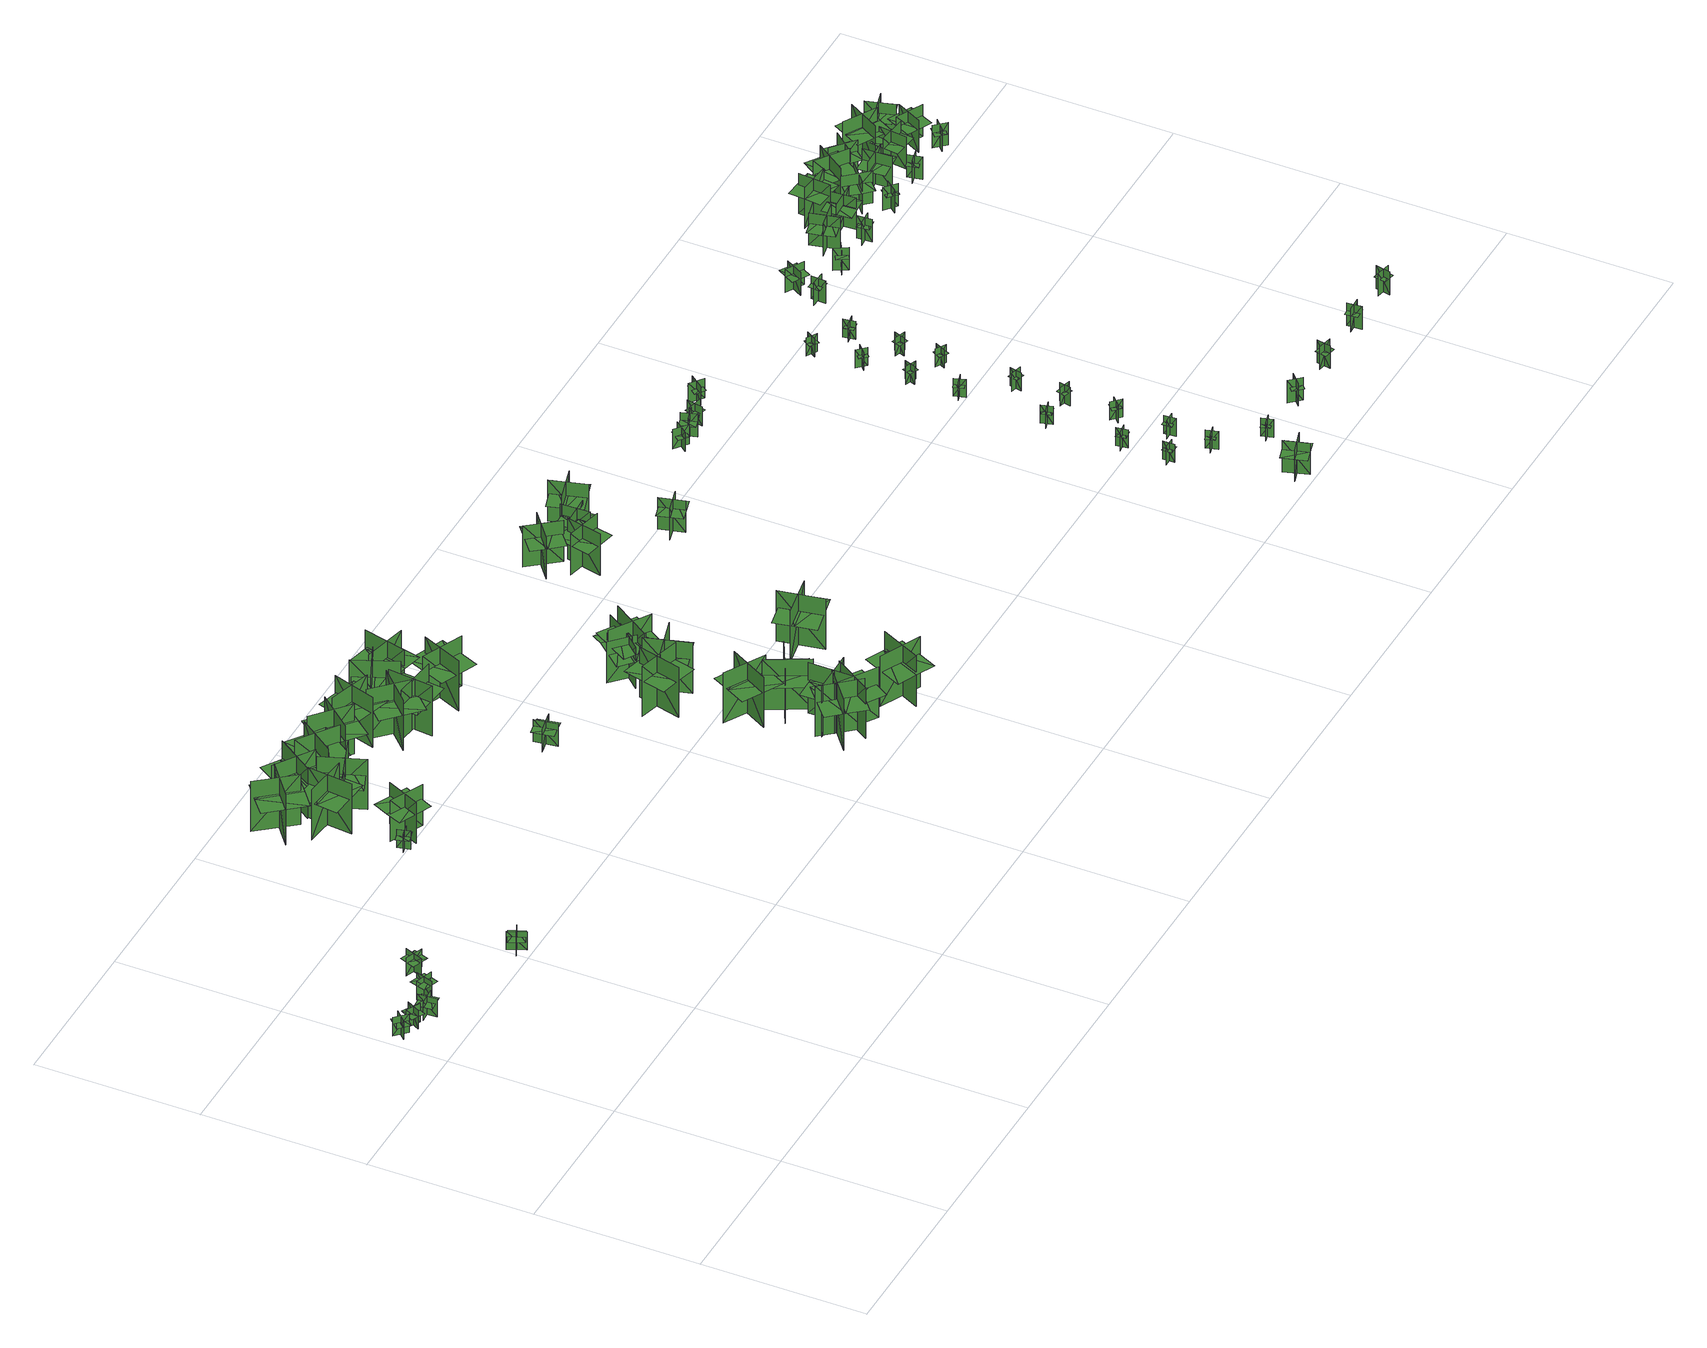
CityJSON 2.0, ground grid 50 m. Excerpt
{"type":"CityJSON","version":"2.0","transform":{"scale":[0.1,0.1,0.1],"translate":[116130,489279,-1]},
"CityObjects":{
"tree1":{"type":"SolitaryVegetationObject","geometry":[{"type":"MultiSurface","lod":"1","boundaries":[[[0,1,2]],[[0,2,3]],[[4,5,6]],[[4,6,7]],[[8,9,10]],[[8,10,11]],[[8,9,12]],[[8,12,13]]]}]},
"tree2":{"type":"SolitaryVegetationObject","geometry":[{"type":"MultiSurface","lod":"1","boundaries":[[[14,15,16]],[[14,16,17]],[[18,19,20]],[[18,20,21]],[[22,23,24]],[[22,24,25]],[[22,23,26]],[[22,26,27]]]}]},
"tree3":{"type":"SolitaryVegetationObject","geometry":[{"type":"MultiSurface","lod":"1","boundaries":[[[28,29,30]],[[28,30,31]],[[32,33,34]],[[32,34,35]],[[36,37,38]],[[36,38,39]],[[36,39,40]],[[36,40,41]]]}]},
"tree4":{"type":"SolitaryVegetationObject","geometry":[{"type":"MultiSurface","lod":"1","boundaries":[[[42,43,44]],[[42,44,45]],[[46,47,48]],[[46,48,49]],[[50,51,52]],[[50,52,53]],[[50,53,54]],[[50,54,55]]]}]},
"tree5":{"type":"SolitaryVegetationObject","geometry":[{"type":"MultiSurface","lod":"1","boundaries":[[[56,57,58]],[[56,58,59]],[[60,61,62]],[[60,62,63]],[[64,65,66]],[[64,66,67]],[[64,67,68]],[[64,68,69]]]}]},
"tree6":{"type":"SolitaryVegetationObject","geometry":[{"type":"MultiSurface","lod":"1","boundaries":[[[70,71,72]],[[70,72,73]],[[74,75,76]],[[74,76,77]],[[78,79,80]],[[78,80,81]],[[78,81,82]],[[78,82,83]]]}]},
"tree7":{"type":"SolitaryVegetationObject","geometry":[{"type":"MultiSurface","lod":"1","boundaries":[[[84,85,86]],[[84,86,87]],[[88,89,90]],[[88,90,91]],[[92,93,94]],[[92,94,95]],[[92,96,97]],[[92,97,93]]]}]},
"tree8":{"type":"SolitaryVegetationObject","geometry":[{"type":"MultiSurface","lod":"1","boundaries":[[[98,99,100]],[[98,100,101]],[[102,103,104]],[[102,104,105]],[[106,107,108]],[[106,108,109]],[[106,109,110]],[[106,110,111]]]}]},
"tree9":{"type":"SolitaryVegetationObject","geometry":[{"type":"MultiSurface","lod":"1","boundaries":[[[112,113,114]],[[112,114,115]],[[116,117,118]],[[116,118,119]],[[120,121,122]],[[120,122,123]],[[120,123,124]],[[120,124,125]]]}]},
"tree10":{"type":"SolitaryVegetationObject","geometry":[{"type":"MultiSurface","lod":"1","boundaries":[[[126,127,128]],[[126,128,129]],[[130,131,132]],[[130,132,133]],[[134,135,136]],[[134,136,137]],[[134,137,138]],[[134,138,139]]]}]},
"tree11":{"type":"SolitaryVegetationObject","geometry":[{"type":"MultiSurface","lod":"1","boundaries":[[[140,141,142]],[[140,142,143]],[[144,145,146]],[[144,146,147]],[[148,149,150]],[[148,150,151]],[[148,151,152]],[[148,152,153]]]}]},
"tree12":{"type":"SolitaryVegetationObject","geometry":[{"type":"MultiSurface","lod":"1","boundaries":[[[154,155,156]],[[154,156,157]],[[158,159,160]],[[158,160,161]],[[162,163,164]],[[162,164,165]],[[162,165,166]],[[162,166,167]]]}]},
"tree13":{"type":"SolitaryVegetationObject","geometry":[{"type":"MultiSurface","lod":"1","boundaries":[[[168,169,170]],[[168,170,171]],[[172,173,174]],[[172,174,175]],[[176,177,178]],[[176,178,179]],[[176,179,180]],[[176,180,181]]]}]},
"tree14":{"type":"SolitaryVegetationObject","geometry":[{"type":"MultiSurface","lod":"1","boundaries":[[[182,183,184]],[[182,184,185]],[[186,187,188]],[[186,188,189]],[[190,191,192]],[[190,192,193]],[[190,193,194]],[[190,194,195]]]}]},
"tree15":{"type":"SolitaryVegetationObject","geometry":[{"type":"MultiSurface","lod":"1","boundaries":[[[196,197,198]],[[196,198,199]],[[200,201,202]],[[200,202,203]],[[204,205,206]],[[204,206,207]],[[204,207,208]],[[204,208,209]]]}]},
"tree16":{"type":"SolitaryVegetationObject","geometry":[{"type":"MultiSurface","lod":"1","boundaries":[[[210,211,212]],[[210,212,213]],[[214,215,216]],[[214,216,217]],[[218,219,220]],[[218,220,221]],[[218,221,222]],[[218,222,223]]]}]},
"tree17":{"type":"SolitaryVegetationObject","geometry":[{"type":"MultiSurface","lod":"1","boundaries":[[[224,225,226]],[[224,226,227]],[[228,229,230]],[[228,230,231]],[[232,233,234]],[[232,234,235]],[[232,235,236]],[[232,236,237]]]}]},
"tree18":{"type":"SolitaryVegetationObject","geometry":[{"type":"MultiSurface","lod":"1","boundaries":[[[238,239,240]],[[238,240,241]],[[242,243,244]],[[242,244,245]],[[246,247,248]],[[246,248,249]],[[246,249,250]],[[246,250,251]]]}]},
"tree19":{"type":"SolitaryVegetationObject","geometry":[{"type":"MultiSurface","lod":"1","boundaries":[[[252,253,254]],[[252,254,255]],[[256,257,258]],[[256,258,259]],[[260,261,262]],[[260,262,263]],[[260,263,264]],[[260,264,265]]]}]},
"tree20":{"type":"SolitaryVegetationObject","geometry":[{"type":"MultiSurface","lod":"1","boundaries":[[[266,267,268]],[[266,268,269]],[[270,271,272]],[[270,272,273]],[[274,275,276]],[[274,276,277]],[[274,277,278]],[[274,278,279]]]}]},
"tree21":{"type":"SolitaryVegetationObject","geometry":[{"type":"MultiSurface","lod":"1","boundaries":[[[280,281,282]],[[280,282,283]],[[284,285,286]],[[284,286,287]],[[288,289,290]],[[288,290,291]],[[288,291,292]],[[288,292,293]]]}]},
"tree22":{"type":"SolitaryVegetationObject","geometry":[{"type":"MultiSurface","lod":"1","boundaries":[[[294,295,296]],[[294,296,297]],[[298,299,300]],[[298,300,301]],[[302,303,304]],[[302,304,305]],[[302,305,306]],[[302,306,307]]]}]},
"tree23":{"type":"SolitaryVegetationObject","geometry":[{"type":"MultiSurface","lod":"1","boundaries":[[[308,309,310]],[[308,310,311]],[[312,313,314]],[[312,314,315]],[[316,317,318]],[[316,318,319]],[[316,319,320]],[[316,320,321]]]}]},
"tree24":{"type":"SolitaryVegetationObject","geometry":[{"type":"MultiSurface","lod":"1","boundaries":[[[322,323,324]],[[322,324,325]],[[326,327,328]],[[326,328,329]],[[330,331,332]],[[330,332,333]],[[330,333,334]],[[330,334,335]]]}]},
"tree25":{"type":"SolitaryVegetationObject","geometry":[{"type":"MultiSurface","lod":"1","boundaries":[[[336,337,338]],[[336,338,339]],[[340,341,342]],[[340,342,343]],[[344,345,346]],[[344,346,347]],[[344,347,348]],[[344,348,349]]]}]},
"tree26":{"type":"SolitaryVegetationObject","geometry":[{"type":"MultiSurface","lod":"1","boundaries":[[[350,351,352]],[[350,352,353]],[[354,355,356]],[[354,356,357]],[[358,359,360]],[[358,360,361]],[[358,361,362]],[[358,362,363]]]}]},
"tree27":{"type":"SolitaryVegetationObject","geometry":[{"type":"MultiSurface","lod":"1","boundaries":[[[364,365,366]],[[364,366,367]],[[368,369,370]],[[368,370,371]],[[372,373,374]],[[372,374,375]],[[372,375,376]],[[372,376,377]]]}]},
"tree28":{"type":"SolitaryVegetationObject","geometry":[{"type":"MultiSurface","lod":"1","boundaries":[[[378,379,380]],[[378,380,381]],[[382,383,384]],[[382,384,385]],[[386,387,388]],[[386,388,389]],[[386,389,390]],[[386,390,391]]]}]},
"tree29":{"type":"SolitaryVegetationObject","geometry":[{"type":"MultiSurface","lod":"1","boundaries":[[[392,393,394]],[[392,394,395]],[[396,397,398]],[[396,398,399]],[[400,401,402]],[[400,402,403]],[[400,403,404]],[[400,404,405]]]}]},
"tree30":{"type":"SolitaryVegetationObject","geometry":[{"type":"MultiSurface","lod":"1","boundaries":[[[406,407,408]],[[406,408,409]],[[410,411,412]],[[410,412,413]],[[414,415,416]],[[414,416,417]],[[414,417,418]],[[414,418,419]]]}]},
"tree31":{"type":"SolitaryVegetationObject","geometry":[{"type":"MultiSurface","lod":"1","boundaries":[[[420,421,422]],[[420,422,423]],[[424,425,426]],[[424,426,427]],[[428,429,430]],[[428,430,431]],[[428,431,432]],[[428,432,433]]]}]},
"tree32":{"type":"SolitaryVegetationObject","geometry":[{"type":"MultiSurface","lod":"1","boundaries":[[[434,435,436]],[[434,436,437]],[[438,439,440]],[[438,440,441]],[[442,443,444]],[[442,444,445]],[[442,445,446]],[[442,446,447]]]}]},
"tree33":{"type":"SolitaryVegetationObject","geometry":[{"type":"MultiSurface","lod":"1","boundaries":[[[448,449,450]],[[448,450,451]],[[452,453,454]],[[452,454,455]],[[456,457,458]],[[456,458,459]],[[456,459,460]],[[456,460,461]]]}]},
"tree34":{"type":"SolitaryVegetationObject","geometry":[{"type":"MultiSurface","lod":"1","boundaries":[[[462,463,464]],[[462,464,465]],[[466,467,468]],[[466,468,469]],[[470,471,472]],[[470,472,473]],[[470,473,474]],[[470,474,475]]]}]},
"tree35":{"type":"SolitaryVegetationObject","geometry":[{"type":"MultiSurface","lod":"1","boundaries":[[[476,477,478]],[[476,478,479]],[[480,481,482]],[[480,482,483]],[[484,485,486]],[[484,486,487]],[[484,487,488]],[[484,488,489]]]}]},
"tree36":{"type":"SolitaryVegetationObject","geometry":[{"type":"MultiSurface","lod":"1","boundaries":[[[490,491,492]],[[490,492,493]],[[494,495,496]],[[494,496,497]],[[498,499,500]],[[498,500,501]],[[498,501,502]],[[498,502,503]]]}]},
"tree37":{"type":"SolitaryVegetationObject","geometry":[{"type":"MultiSurface","lod":"1","boundaries":[[[504,505,506]],[[504,506,507]],[[508,509,510]],[[508,510,511]],[[512,513,514]],[[512,514,515]],[[512,515,516]],[[512,516,517]]]}]},
"tree38":{"type":"SolitaryVegetationObject","geometry":[{"type":"MultiSurface","lod":"1","boundaries":[[[518,519,520]],[[518,520,521]],[[522,523,524]],[[522,524,525]],[[526,527,528]],[[526,528,529]],[[526,529,530]],[[526,530,531]]]}]},
"tree39":{"type":"SolitaryVegetationObject","geometry":[{"type":"MultiSurface","lod":"1","boundaries":[[[532,533,534]],[[532,534,535]],[[536,537,538]],[[536,538,539]],[[540,541,542]],[[540,542,543]],[[540,543,544]],[[540,544,545]]]}]},
"tree40":{"type":"SolitaryVegetationObject","geometry":[{"type":"MultiSurface","lod":"1","boundaries":[[[546,547,548]],[[546,548,549]],[[550,551,552]],[[550,552,553]],[[554,555,556]],[[554,556,557]],[[554,558,559]],[[554,559,555]]]}]},
"tree41":{"type":"SolitaryVegetationObject","geometry":[{"type":"MultiSurface","lod":"1","boundaries":[[[560,561,562]],[[560,562,563]],[[564,565,566]],[[564,566,567]],[[568,569,570]],[[568,570,571]],[[568,571,572]],[[568,572,573]]]}]},
"tree42":{"type":"SolitaryVegetationObject","geometry":[{"type":"MultiSurface","lod":"1","boundaries":[[[574,575,576]],[[574,576,577]],[[578,579,580]],[[578,580,581]],[[582,583,584]],[[582,584,585]],[[582,585,586]],[[582,586,587]]]}]},
"tree43":{"type":"SolitaryVegetationObject","geometry":[{"type":"MultiSurface","lod":"1","boundaries":[[[588,589,590]],[[588,590,591]],[[592,593,594]],[[592,594,595]],[[596,597,598]],[[596,598,599]],[[596,599,600]],[[596,600,601]]]}]},
"tree44":{"type":"SolitaryVegetationObject","geometry":[{"type":"MultiSurface","lod":"1","boundaries":[[[602,603,604]],[[602,604,605]],[[606,607,608]],[[606,608,609]],[[610,611,612]],[[610,612,613]],[[610,613,614]],[[610,614,615]]]}]},
"tree45":{"type":"SolitaryVegetationObject","geometry":[{"type":"MultiSurface","lod":"1","boundaries":[[[616,617,618]],[[616,618,619]],[[620,621,622]],[[620,622,623]],[[624,625,626]],[[624,626,627]],[[624,627,628]],[[624,628,629]]]}]},
"tree46":{"type":"SolitaryVegetationObject","geometry":[{"type":"MultiSurface","lod":"1","boundaries":[[[630,631,632]],[[630,632,633]],[[634,635,636]],[[634,636,637]],[[638,639,640]],[[638,640,641]],[[638,641,642]],[[638,642,643]]]}]},
"tree47":{"type":"SolitaryVegetationObject","geometry":[{"type":"MultiSurface","lod":"1","boundaries":[[[644,645,646]],[[644,646,647]],[[648,649,650]],[[648,650,651]],[[652,653,654]],[[652,654,655]],[[652,655,656]],[[652,656,657]]]}]},
"tree48":{"type":"SolitaryVegetationObject","geometry":[{"type":"MultiSurface","lod":"1","boundaries":[[[658,659,660]],[[658,660,661]],[[662,663,664]],[[662,664,665]],[[666,667,668]],[[666,668,669]],[[666,669,670]],[[666,670,671]]]}]},
"tree49":{"type":"SolitaryVegetationObject","geometry":[{"type":"MultiSurface","lod":"1","boundaries":[[[672,673,674]],[[672,674,675]],[[676,677,678]],[[676,678,679]],[[680,681,682]],[[680,682,683]],[[680,683,684]],[[680,684,685]]]}]},
"tree50":{"type":"SolitaryVegetationObject","geometry":[{"type":"MultiSurface","lod":"1","boundaries":[[[686,687,688]],[[686,688,689]],[[690,691,692]],[[690,692,693]],[[694,695,696]],[[694,696,697]],[[694,697,698]],[[694,698,699]]]}]},
"tree51":{"type":"SolitaryVegetationObject","geometry":[{"type":"MultiSurface","lod":"1","boundaries":[[[700,701,702]],[[700,702,703]],[[704,705,706]],[[704,706,707]],[[708,709,710]],[[708,710,711]],[[708,711,712]],[[708,712,713]]]}]},
"tree52":{"type":"SolitaryVegetationObject","geometry":[{"type":"MultiSurface","lod":"1","boundaries":[[[714,715,716]],[[714,716,717]],[[718,719,720]],[[718,720,721]],[[722,723,724]],[[722,724,725]],[[722,725,726]],[[722,726,727]]]}]},
"tree53":{"type":"SolitaryVegetationObject","geometry":[{"type":"MultiSurface","lod":"1","boundaries":[[[728,729,730]],[[728,730,731]],[[732,733,734]],[[732,734,735]],[[736,737,738]],[[736,738,739]],[[736,739,740]],[[736,740,741]]]}]},
"tree54":{"type":"SolitaryVegetationObject","geometry":[{"type":"MultiSurface","lod":"1","boundaries":[[[742,743,744]],[[742,744,745]],[[746,747,748]],[[746,748,749]],[[750,751,752]],[[750,752,753]],[[750,753,754]],[[750,754,755]]]}]},
"tree55":{"type":"SolitaryVegetationObject","geometry":[{"type":"MultiSurface","lod":"1","boundaries":[[[756,757,758]],[[756,758,759]],[[760,761,762]],[[760,762,763]],[[764,765,766]],[[764,766,767]],[[764,767,768]],[[764,768,769]]]}]},
"tree56":{"type":"SolitaryVegetationObject","geometry":[{"type":"MultiSurface","lod":"1","boundaries":[[[770,771,772]],[[770,772,773]],[[774,775,776]],[[774,776,777]],[[778,779,780]],[[778,780,781]],[[778,781,782]],[[778,782,783]]]}]},
"tree57":{"type":"SolitaryVegetationObject","geometry":[{"type":"MultiSurface","lod":"1","boundaries":[[[784,785,786]],[[784,786,787]],[[788,789,790]],[[788,790,791]],[[792,793,794]],[[792,794,795]],[[792,795,796]],[[792,796,797]]]}]},
"tree58":{"type":"SolitaryVegetationObject","geometry":[{"type":"MultiSurface","lod":"1","boundaries":[[[798,799,800]],[[798,800,801]],[[802,803,804]],[[802,804,805]],[[806,807,808]],[[806,808,809]],[[806,809,810]],[[806,810,811]]]}]},
"tree59":{"type":"SolitaryVegetationObject","geometry":[{"type":"MultiSurface","lod":"1","boundaries":[[[812,813,814]],[[812,814,815]],[[816,817,818]],[[816,818,819]],[[820,821,822]],[[820,822,823]],[[820,823,824]],[[820,824,825]]]}]},
"tree60":{"type":"SolitaryVegetationObject","geometry":[{"type":"MultiSurface","lod":"1","boundaries":[[[826,827,828]],[[826,828,829]],[[830,831,832]],[[830,832,833]],[[834,835,836]],[[834,836,837]],[[834,837,838]],[[834,838,839]]]}]},
"tree61":{"type":"SolitaryVegetationObject","geometry":[{"type":"MultiSurface","lod":"1","boundaries":[[[840,841,842]],[[840,842,843]],[[844,845,846]],[[844,846,847]],[[848,849,850]],[[848,850,851]],[[848,851,852]],[[848,852,853]]]}]},
"tree62":{"type":"SolitaryVegetationObject","geometry":[{"type":"MultiSurface","lod":"1","boundaries":[[[854,855,856]],[[854,856,857]],[[858,859,860]],[[858,860,861]],[[862,863,864]],[[862,864,865]],[[862,865,866]],[[862,866,867]]]}]},
"tree63":{"type":"SolitaryVegetationObject","geometry":[{"type":"MultiSurface","lod":"1","boundaries":[[[868,869,870]],[[868,870,871]],[[872,873,874]],[[872,874,875]],[[876,877,878]],[[876,878,879]],[[876,879,880]],[[876,880,881]]]}]},
"tree64":{"type":"SolitaryVegetationObject","geometry":[{"type":"MultiSurface","lod":"1","boundaries":[[[882,883,884]],[[882,884,885]],[[886,887,888]],[[886,888,889]],[[890,891,892]],[[890,892,893]],[[890,893,894]],[[890,894,895]]]}]},
"tree65":{"type":"SolitaryVegetationObject","geometry":[{"type":"MultiSurface","lod":"1","boundaries":[[[896,897,898]],[[896,898,899]],[[900,901,902]],[[900,902,903]],[[904,905,906]],[[904,906,907]],[[904,907,908]],[[904,908,909]]]}]},
"tree66":{"type":"SolitaryVegetationObject","geometry":[{"type":"MultiSurface","lod":"1","boundaries":[[[910,911,912]],[[910,912,913]],[[914,915,916]],[[914,916,917]],[[918,919,920]],[[918,920,921]],[[918,921,922]],[[918,922,923]]]}]},
"tree67":{"type":"SolitaryVegetationObject","geometry":[{"type":"MultiSurface","lod":"1","boundaries":[[[924,925,926]],[[924,926,927]],[[928,929,930]],[[928,930,931]],[[932,933,934]],[[932,934,935]],[[932,935,936]],[[932,936,937]]]}]},
"tree68":{"type":"SolitaryVegetationObject","geometry":[{"type":"MultiSurface","lod":"1","boundaries":[[[938,939,940]],[[938,940,941]],[[942,943,944]],[[942,944,945]],[[946,947,948]],[[946,948,949]],[[946,949,950]],[[946,950,951]]]}]},
"tree69":{"type":"SolitaryVegetationObject","geometry":[{"type":"MultiSurface","lod":"1","boundaries":[[[952,953,954]],[[952,954,955]],[[956,957,958]],[[956,958,959]],[[960,961,962]],[[960,962,963]],[[960,963,964]],[[960,964,965]]]}]},
"tree70":{"type":"SolitaryVegetationObject","geometry":[{"type":"MultiSurface","lod":"1","boundaries":[[[966,967,968]],[[966,968,969]],[[970,971,972]],[[970,972,973]],[[974,975,976]],[[974,976,977]],[[974,977,978]],[[974,978,979]]]}]},
"tree71":{"type":"SolitaryVegetationObject","geometry":[{"type":"MultiSurface","lod":"1","boundaries":[[[980,981,982]],[[980,982,983]],[[984,985,986]],[[984,986,987]],[[988,989,990]],[[988,990,991]],[[988,991,992]],[[988,992,993]]]}]},
"tree72":{"type":"SolitaryVegetationObject","geometry":[{"type":"MultiSurface","lod":"1","boundaries":[[[994,995,996]],[[994,996,997]],[[998,999,1000]],[[998,1000,1001]],[[1002,1003,1004]],[[1002,1004,1005]],[[1002,1005,1006]],[[1002,1006,1007]]]}]},
"tree73":{"type":"SolitaryVegetationObject","geometry":[{"type":"MultiSurface","lod":"1","boundaries":[[[1008,1009,1010]],[[1008,1010,1011]],[[1012,1013,1014]],[[1012,1014,1015]],[[1016,1017,1018]],[[1016,1018,1019]],[[1016,1019,1020]],[[1016,1020,1021]]]}]},
"tree74":{"type":"SolitaryVegetationObject","geometry":[{"type":"MultiSurface","lod":"1","boundaries":[[[1022,1023,1024]],[[1022,1024,1025]],[[1026,1027,1028]],[[1026,1028,1029]],[[1030,1031,1032]],[[1030,1032,1033]],[[1030,1033,1034]],[[1030,1034,1035]]]}]},
"tree75":{"type":"SolitaryVegetationObject","geometry":[{"type":"MultiSurface","lod":"1","boundaries":[[[1036,1037,1038]],[[1036,1038,1039]],[[1040,1041,1042]],[[1040,1042,1043]],[[1044,1045,1046]],[[1044,1046,1047]],[[1044,1047,1048]],[[1044,1048,1049]]]}]},
"tree76":{"type":"SolitaryVegetationObject","geometry":[{"type":"MultiSurface","lod":"1","boundaries":[[[1050,1051,1052]],[[1050,1052,1053]],[[1054,1055,1056]],[[1054,1056,1057]],[[1058,1059,1060]],[[1058,1060,1061]],[[1058,1061,1062]],[[1058,1062,1063]]]}]},
"tree77":{"type":"SolitaryVegetationObject","geometry":[{"type":"MultiSurface","lod":"1","boundaries":[[[1064,1065,1066]],[[1064,1066,1067]],[[1068,1069,1070]],[[1068,1070,1071]],[[1072,1073,1074]],[[1072,1074,1075]],[[1072,1075,1076]],[[1072,1076,1077]]]}]},
"tree78":{"type":"SolitaryVegetationObject","geometry":[{"type":"MultiSurface","lod":"1","boundaries":[[[1078,1079,1080]],[[1078,1080,1081]],[[1082,1083,1084]],[[1082,1084,1085]],[[1086,1087,1088]],[[1086,1088,1089]],[[1086,1089,1090]],[[1086,1090,1091]]]}]},
"tree79":{"type":"SolitaryVegetationObject","geometry":[{"type":"MultiSurface","lod":"1","boundaries":[[[1092,1093,1094]],[[1092,1094,1095]],[[1096,1097,1098]],[[1096,1098,1099]],[[1100,1101,1102]],[[1100,1102,1103]],[[1100,1103,1104]],[[1100,1104,1105]]]}]},
"tree80":{"type":"SolitaryVegetationObject","geometry":[{"type":"MultiSurface","lod":"1","boundaries":[[[1106,1107,1108]],[[1106,1108,1109]],[[1110,1111,1112]],[[1110,1112,1113]],[[1114,1115,1116]],[[1114,1116,1117]],[[1114,1117,1118]],[[1114,1118,1119]]]}]},
"tree81":{"type":"SolitaryVegetationObject","geometry":[{"type":"MultiSurface","lod":"1","boundaries":[[[1120,1121,1122]],[[1120,1122,1123]],[[1124,1125,1126]],[[1124,1126,1127]],[[1128,1129,1130]],[[1128,1130,1131]],[[1128,1131,1132]],[[1128,1132,1133]]]}]}
},
"vertices":[
[51,1174,24],[18,1140,24],[18,1140,87],[51,1174,87],[19,1174,24],[53,1141,24],[53,1141,87],[19,1174,87],[50,1175,66],[17,1141,66],[34,1125,66],[67,1159,66],[4,1155,66],[36,1188,66],
[77,1125,24],[99,1166,24],[99,1166,87],[77,1125,87],[107,1134,24],[66,1156,24],[66,1156,87],[107,1134,87],[78,1124,66],[100,1165,66],[79,1176,66],[57,1135,66],[117,1156,66],[95,1115,66],
[149,1103,22],[144,1160,22],[144,1160,84],[149,1103,84],[175,1135,22],[118,1130,22],[118,1130,84],[175,1135,84],[173,1135,66],[171,1160,66],[118,1155,66],[120,1130,66],[122,1105,66],[175,1110,66],
[212,1150,21],[230,1204,21],[230,1204,83],[212,1150,83],[249,1169,21],[194,1187,21],[194,1187,83],[249,1169,83],[247,1169,66],[254,1193,66],[204,1210,66],[197,1186,66],[189,1162,66],[239,1145,66],
[311,1274,21],[290,1220,21],[290,1220,83],[311,1274,83],[274,1256,21],[327,1236,21],[327,1236,83],[274,1256,83],[276,1256,66],[267,1232,66],[316,1213,66],[325,1237,66],[334,1260,66],[285,1279,66],
[517,1011,23],[494,1063,23],[494,1063,85],[517,1011,85],[531,1049,23],[479,1026,23],[479,1026,85],[531,1049,85],[529,1048,68],[519,1071,68],[471,1049,68],[481,1026,68],[492,1004,68],[539,1025,68],
[798,1511,16],[761,1502,16],[761,1502,79],[798,1511,79],[773,1526,16],[783,1489,16],[783,1489,79],[773,1526,79],[773,1526,59],[783,1489,59],[803,1494,59],[793,1531,59],[753,1521,59],[762,1484,59],
[663,1911,17],[750,1803,17],[750,1803,189],[663,1911,189],[652,1801,17],[759,1888,17],[759,1888,189],[652,1801,189],[661,1898,134],[612,1857,134],[701,1751,134],[750,1792,134],[799,1833,134],[710,1939,134],
[704,1748,16],[842,1733,16],[842,1733,188],[704,1748,188],[773,1662,16],[788,1800,16],[788,1800,188],[773,1662,188],[712,1737,133],[706,1674,133],[844,1661,133],[849,1725,133],[855,1788,133],[717,1801,133],
[893,1506,14],[791,1555,14],[791,1555,155],[893,1506,155],[863,1591,14],[815,1489,14],[815,1489,155],[863,1591,155],[890,1517,110],[912,1564,110],[809,1611,110],[787,1563,110],[766,1515,110],[869,1469,110],
[860,1913,16],[783,1798,16],[783,1798,188],[860,1913,188],[752,1892,16],[867,1815,16],[867,1815,188],[752,1892,188],[847,1912,133],[793,1946,133],[719,1830,133],[773,1795,133],[826,1761,133],[901,1877,133],
[941,1754,15],[812,1706,15],[812,1706,187],[941,1754,187],[842,1800,15],[890,1670,15],[890,1670,187],[842,1800,187],[930,1760,132],[907,1820,132],[778,1769,132],[801,1710,132],[824,1650,132],[953,1701,132],
[882,1785,17],[963,1896,17],[963,1896,189],[882,1785,189],[990,1802,17],[878,1883,17],[878,1883,189],[990,1802,189],[895,1786,134],[947,1749,134],[1026,1862,134],[974,1899,134],[922,1936,134],[842,1822,134],
[986,1898,16],[1091,1808,16],[1091,1808,188],[986,1898,188],[995,1788,16],[1084,1894,16],[1084,1894,188],[995,1788,188],[986,1885,132],[945,1835,132],[1052,1748,132],[1093,1797,132],[1133,1847,132],[1026,1934,132],
[1088,1873,15],[1220,1832,15],[1220,1832,188],[1088,1873,188],[1139,1776,15],[1180,1908,15],[1180,1908,188],[1139,1776,188],[1093,1861,132],[1075,1800,132],[1208,1761,132],[1226,1822,132],[1244,1884,132],[1111,1923,132],
[1166,1808,13],[1264,1710,13],[1264,1710,185],[1166,1808,185],[1166,1698,13],[1264,1796,13],[1264,1796,185],[1166,1698,185],[1165,1795,129],[1121,1749,129],[1221,1653,129],[1265,1699,129],[1309,1745,129],[1210,1841,129],
[1321,1356,15],[1391,1369,15],[1391,1369,92],[1321,1356,92],[1363,1327,15],[1351,1397,15],[1351,1397,92],[1363,1327,92],[1363,1330,71],[1394,1335,71],[1382,1400,71],[1351,1395,71],[1320,1389,71],[1332,1324,71],
[1341,1706,12],[1203,1722,12],[1203,1722,184],[1341,1706,184],[1272,1792,12],[1257,1655,12],[1257,1655,184],[1272,1792,184],[1333,1717,128],[1339,1781,128],[1201,1794,128],[1195,1730,128],[1189,1666,128],[1327,1653,128],
[1212,1817,15],[1339,1872,15],[1339,1872,187],[1212,1817,187],[1314,1776,15],[1259,1904,15],[1259,1904,187],[1314,1776,187],[1224,1812,131],[1250,1753,131],[1376,1810,131],[1350,1868,131],[1324,1927,131],[1197,1870,131],
[1397,1924,14],[1364,1790,14],[1364,1790,186],[1397,1924,186],[1303,1867,14],[1437,1834,14],[1437,1834,186],[1303,1867,186],[1385,1918,131],[1323,1932,131],[1293,1797,131],[1355,1783,131],[1417,1769,131],[1448,1904,131],
[1388,1639,12],[1443,1766,12],[1443,1766,184],[1388,1639,184],[1490,1679,12],[1363,1734,12],[1363,1734,184],[1490,1679,184],[1400,1643,129],[1459,1618,129],[1512,1746,129],[1453,1771,129],[1394,1795,129],[1341,1667,129],
[1675,622,22],[1782,710,22],[1782,710,194],[1675,622,194],[1785,612,22],[1696,718,22],[1696,718,194],[1785,612,194],[1688,620,139],[1730,571,139],[1835,662,139],[1793,710,139],[1751,759,139],[1646,668,139],
[1846,599,22],[1730,675,22],[1730,675,195],[1846,599,195],[1823,707,22],[1747,591,22],[1747,591,195],[1823,707,195],[1844,612,139],[1878,666,139],[1761,740,139],[1727,686,139],[1693,631,139],[1810,558,139],
[1640,966,22],[1761,898,22],[1761,898,194],[1640,966,194],[1670,860,22],[1738,981,22],[1738,981,194],[1670,860,194],[1643,953,138],[1613,897,138],[1735,831,138],[1765,888,138],[1795,944,138],[1673,1009,138],
[1780,779,22],[1780,641,22],[1780,641,195],[1780,779,195],[1702,701,22],[1841,702,22],[1841,702,195],[1702,701,195],[1770,771,139],[1706,769,139],[1709,631,139],[1773,632,139],[1837,634,139],[1834,772,139],
[1618,1089,15],[1653,1223,15],[1653,1223,187],[1618,1089,187],[1713,1144,15],[1579,1180,15],[1579,1180,187],[1713,1144,187],[1629,1095,132],[1691,1079,131],[1725,1214,131],[1663,1229,132],[1601,1245,132],[1567,1110,132],
[1804,776,19],[1741,899,19],[1741,899,191],[1804,776,191],[1838,881,19],[1715,817,19],[1715,817,191],[1838,881,191],[1809,788,136],[1865,818,136],[1800,940,136],[1743,910,136],[1687,880,136],[1753,758,136],
[1730,1102,14],[1692,1235,14],[1692,1235,187],[1730,1102,187],[1783,1198,14],[1650,1161,14],[1650,1161,187],[1783,1198,187],[1737,1113,131],[1798,1132,131],[1758,1264,131],[1697,1246,131],[1636,1227,131],[1676,1095,131],
[1761,1334,12],[1684,1251,12],[1684,1251,153],[1761,1334,153],[1672,1331,12],[1754,1254,12],[1754,1254,153],[1672,1331,153],[1751,1334,108],[1712,1369,108],[1636,1285,108],[1675,1250,108],[1714,1215,108],[1790,1299,108],
[1994,653,21],[1934,529,21],[1934,529,194],[1994,653,194],[1890,617,21],[2015,557,21],[2015,557,194],[1890,617,194],[1982,650,138],[1924,677,138],[1865,551,138],[1923,524,138],[1981,497,138],[2040,623,138],
[1791,1356,11],[1716,1240,11],[1716,1240,183],[1791,1356,183],[1684,1333,11],[1800,1258,11],[1800,1258,183],[1684,1333,183],[1779,1354,128],[1724,1388,128],[1651,1270,128],[1706,1236,128],[1760,1203,128],[1833,1320,128],
[1804,1288,11],[1708,1348,11],[1708,1348,152],[1804,1288,152],[1784,1375,11],[1723,1280,11],[1723,1280,152],[1784,1375,152],[1802,1298,107],[1829,1343,107],[1732,1401,107],[1705,1357,107],[1678,1312,107],[1775,1254,107],
[1960,920,21],[2096,945,21],[2096,945,194],[1960,920,194],[2051,858,21],[2026,994,21],[2026,994,194],[2051,858,194],[1970,912,138],[1983,849,138],[2119,877,138],[2106,939,138],[2093,1002,138],[1958,975,138],
[2010,1677,12],[2098,1748,12],[2098,1748,153],[2010,1677,153],[2099,1668,12],[2028,1756,12],[2028,1756,153],[2099,1668,153],[2020,1676,108],[2053,1635,108],[2140,1708,108],[2107,1748,108],[2074,1788,108],[1987,1716,108],
[2090,1553,10],[2116,1663,10],[2116,1663,151],[2090,1553,151],[2167,1600,10],[2056,1626,10],[2056,1626,151],[2167,1600,151],[2099,1558,106],[2150,1546,106],[2175,1657,106],[2124,1668,106],[2073,1680,106],[2048,1569,106],
[2197,1726,11],[2201,1638,11],[2201,1638,120],[2197,1726,120],[2150,1674,11],[2238,1678,11],[2238,1678,120],[2150,1674,120],[2191,1720,85],[2151,1717,85],[2156,1630,85],[2197,1632,85],[2237,1635,85],[2232,1722,85],
[2194,1720,9],[2303,1750,9],[2303,1750,150],[2194,1720,150],[2272,1676,9],[2242,1785,9],[2242,1785,150],[2272,1676,150],[2203,1714,105],[2218,1664,105],[2326,1696,105],[2311,1746,105],[2297,1796,105],[2188,1764,105],
[2355,1425,13],[2335,1500,13],[2335,1500,121],[2355,1425,121],[2381,1469,13],[2306,1449,13],[2306,1449,121],[2381,1469,121],[2381,1469,91],[2371,1507,91],[2296,1487,91],[2306,1449,91],[2316,1412,91],[2391,1432,91],
[2706,1621,11],[2675,1582,11],[2675,1582,77],[2706,1621,77],[2671,1617,11],[2710,1586,11],[2710,1586,77],[2671,1617,77],[2676,1613,52],[2663,1597,52],[2690,1576,52],[2703,1591,52],[2716,1607,52],[2688,1629,52],
[2767,1608,10],[2721,1595,10],[2721,1595,88],[2767,1608,88],[2735,1625,10],[2748,1580,10],[2748,1580,88],[2735,1625,88],[2735,1625,63],[2748,1580,63],[2773,1587,63],[2760,1633,63],[2710,1618,63],[2723,1573,63],
[2797,1590,9],[2807,1639,9],[2807,1639,75],[2797,1590,75],[2826,1610,9],[2778,1620,9],[2778,1620,75],[2826,1610,75],[2821,1611,50],[2825,1631,50],[2791,1638,50],[2787,1618,50],[2783,1598,50],[2817,1591,50],
[3196,365,21],[3197,401,21],[3197,401,83],[3196,365,83],[3213,382,21],[3213,382,83],[3177,382,83],[3177,382,21],[3212,382,63],[3212,397,63],[3183,397,63],[3183,382,63],[3183,367,63],[3212,367,63],
[3264,38,20],[3338,60,20],[3338,60,128],[3264,38,128],[3309,13,20],[3287,87,20],[3287,87,128],[3309,13,128],[3309,13,98],[3346,24,98],[3324,98,98],[3287,87,98],[3250,76,98],[3272,2,98],
[3200,507,20],[3195,542,20],[3195,542,82],[3200,507,82],[3214,526,20],[3214,526,82],[3179,520,82],[3179,520,20],[3213,526,62],[3211,541,62],[3182,536,62],[3184,521,62],[3187,506,62],[3215,511,62],
[3311,307,20],[3276,297,20],[3276,297,82],[3311,307,82],[3290,319,20],[3290,319,82],[3300,284,82],[3300,284,20],[3290,318,62],[3276,313,62],[3284,286,62],[3298,290,62],[3313,294,62],[3305,322,62],
[2876,1633,9],[2906,1672,9],[2906,1672,75],[2876,1633,75],[2911,1638,9],[2872,1668,9],[2872,1668,75],[2911,1638,75],[2906,1641,50],[2919,1658,50],[2891,1679,50],[2879,1662,50],[2866,1646,50],[2894,1625,50],
[3201,732,22],[3192,767,22],[3192,767,84],[3201,732,84],[3213,753,22],[3213,753,84],[3178,743,84],[3178,743,22],[3212,752,64],[3208,767,64],[3180,759,64],[3184,745,64],[3188,730,64],[3216,738,64],
[3313,430,23],[3277,428,23],[3277,428,85],[3313,430,85],[3295,446,23],[3295,446,85],[3297,410,85],[3297,410,23],[3295,445,65],[3280,444,65],[3281,415,65],[3296,416,65],[3311,417,65],[3310,446,65],
[3421,193,22],[3386,184,22],[3386,184,84],[3421,193,84],[3400,206,22],[3400,206,84],[3409,171,84],[3409,171,22],[3401,204,64],[3386,201,64],[3393,173,64],[3408,176,64],[3423,180,64],[3415,208,64],
[3310,603,22],[3285,577,22],[3285,577,84],[3310,603,84],[3286,603,22],[3286,603,84],[3312,577,84],[3312,577,22],[3287,602,64],[3276,591,64],[3297,571,64],[3308,581,64],[3318,592,64],[3298,612,64],
[3194,1029,23],[3205,995,23],[3205,995,84],[3194,1029,84],[3183,1008,23],[3183,1008,84],[3217,1019,84],[3217,1019,23],[3184,1009,65],[3189,994,65],[3216,1003,65],[3212,1017,65],[3207,1032,65],[3180,1023,65],
[3304,762,22],[3295,727,22],[3295,727,84],[3304,762,84],[3283,750,22],[3283,750,84],[3318,741,84],[3318,741,22],[3284,749,64],[3280,735,64],[3308,727,64],[3312,742,64],[3316,757,64],[3288,764,64],
[3185,1167,22],[3219,1154,22],[3219,1154,84],[3185,1167,84],[3195,1145,22],[3195,1145,84],[3208,1179,84],[3208,1179,22],[3195,1147,64],[3209,1141,64],[3220,1168,64],[3206,1173,64],[3192,1179,64],[3181,1152,64],
[3297,875,21],[3305,911,21],[3305,911,83],[3297,875,83],[3318,888,21],[3318,888,83],[3283,896,83],[3283,896,21],[3316,888,63],[3320,903,63],[3291,910,63],[3288,895,63],[3285,880,63],[3313,874,63],
[3193,1297,20],[3220,1322,20],[3220,1322,82],[3193,1297,82],[3217,1296,20],[3217,1296,82],[3193,1323,82],[3193,1323,20],[3216,1297,62],[3227,1307,62],[3208,1329,62],[3197,1319,62],[3185,1308,62],[3205,1287,62],
[3564,173,21],[3597,204,21],[3597,204,98],[3564,173,98],[3594,172,21],[3594,172,98],[3563,205,98],[3563,205,21],[3592,173,73],[3607,186,73],[3582,213,73],[3568,200,73],[3554,187,73],[3578,160,73],
[3287,1127,23],[3319,1110,23],[3319,1110,85],[3287,1127,85],[3294,1104,23],[3294,1104,85],[3311,1136,85],[3311,1136,23],[3295,1105,65],[3308,1098,65],[3322,1124,65],[3308,1131,65],[3295,1138,65],[3281,1113,65],
[3187,1467,16],[3218,1448,16],[3218,1448,78],[3187,1467,78],[3192,1444,16],[3192,1444,78],[3211,1474,78],[3211,1474,16],[3193,1445,58],[3206,1437,58],[3221,1462,58],[3208,1470,58],[3195,1477,58],[3180,1453,58],
[3286,1247,21],[3320,1235,21],[3320,1235,83],[3286,1247,83],[3297,1225,21],[3297,1225,83],[3309,1260,83],[3309,1260,21],[3297,1227,63],[3312,1222,63],[3321,1249,63],[3307,1254,63],[3292,1259,63],[3283,1232,63],
[3288,1390,18],[3324,1396,18],[3324,1396,80],[3288,1390,80],[3307,1376,18],[3307,1376,80],[3302,1412,80],[3302,1412,18],[3307,1377,60],[3322,1380,60],[3318,1408,60],[3303,1406,60],[3288,1404,60],[3292,1375,60],
[3733,190,20],[3778,182,20],[3778,182,97],[3733,190,97],[3750,166,20],[3750,166,97],[3759,210,97],[3759,210,20],[3751,167,72],[3769,164,72],[3776,199,72],[3757,203,72],[3739,206,72],[3732,171,72],
[3440,1542,15],[3395,1545,15],[3395,1545,93],[3440,1542,93],[3420,1564,15],[3420,1564,93],[3417,1519,93],[3417,1519,15],[3420,1563,68],[3401,1564,68],[3399,1528,68],[3418,1527,68],[3437,1525,68],[3439,1562,68],
[3422,1597,12],[3453,1651,12],[3453,1651,91],[3422,1597,91],[3470,1610,12],[3416,1641,12],[3416,1641,91],[3470,1610,91],[3428,1598,66],[3453,1584,66],[3484,1639,66],[3458,1653,66],[3433,1667,66],[3402,1612,66],
[3936,207,22],[3939,162,22],[3939,162,100],[3936,207,100],[3916,185,22],[3916,185,100],[3961,188,100],[3961,188,22],[3918,185,75],[3919,166,75],[3955,168,75],[3954,187,75],[3953,206,75],[3917,204,75],
[3546,1533,17],[3585,1555,17],[3585,1555,94],[3546,1533,94],[3575,1525,17],[3575,1525,94],[3552,1564,94],[3552,1564,17],[3574,1526,69],[3590,1535,69],[3572,1567,69],[3556,1558,69],[3539,1548,69],[3557,1517,69],
[3687,1634,15],[3601,1616,15],[3601,1616,125],[3687,1634,125],[3628,1672,15],[3646,1586,15],[3646,1586,125],[3628,1672,125],[3680,1639,90],[3671,1679,90],[3585,1659,90],[3594,1619,90],[3604,1580,90],[3689,1600,90],
[4108,162,21],[4118,206,21],[4118,206,99],[4108,162,99],[4133,178,21],[4133,178,99],[4089,187,99],[4089,187,21],[4132,178,74],[4136,197,74],[4100,204,74],[4096,186,74],[4092,167,74],[4128,160,74],
[3710,1522,18],[3707,1567,18],[3707,1567,96],[3710,1522,96],[3730,1545,18],[3730,1545,96],[3685,1541,96],[3685,1541,18],[3728,1545,71],[3727,1563,71],[3690,1560,71],[3692,1542,71],[3693,1523,71],[3730,1526,71],
[3736,1672,17],[3741,1585,17],[3741,1585,126],[3736,1672,126],[3689,1620,17],[3777,1625,17],[3777,1625,126],[3689,1620,126],[3730,1667,91],[3689,1664,91],[3696,1576,91],[3736,1579,91],[3777,1582,91],[3770,1670,91],
[3741,1757,13],[3732,1658,13],[3732,1658,151],[3741,1757,151],[3690,1715,13],[3789,1706,13],[3789,1706,151],[3690,1715,151],[3690,1715,113],[3685,1666,113],[3784,1657,113],[3789,1706,113],[3794,1756,113],[3694,1765,113],
[3874,1656,19],[3807,1598,19],[3807,1598,129],[3874,1656,129],[3804,1661,19],[3862,1594,19],[3862,1594,129],[3804,1661,129],[3866,1657,94],[3839,1687,94],[3773,1629,94],[3800,1598,94],[3827,1568,94],[3893,1626,94],
[3881,1527,19],[3846,1556,19],[3846,1556,97],[3881,1527,97],[3878,1557,19],[3878,1557,97],[3849,1522,97],[3849,1522,19],[3877,1556,72],[3863,1568,72],[3839,1540,72],[3854,1528,72],[3868,1516,72],[3892,1543,72],
[3806,1662,14],[3871,1755,14],[3871,1755,155],[3806,1662,155],[3895,1678,14],[3802,1743,14],[3802,1743,155],[3895,1678,155],[3817,1664,109],[3860,1634,109],[3923,1728,109],[3880,1757,109],[3837,1787,109],[3773,1693,109],
[3889,1621,20],[3977,1626,20],[3977,1626,130],[3889,1621,130],[3941,1574,20],[3937,1662,20],[3937,1662,130],[3941,1574,130],[3895,1615,94],[3898,1574,94],[3986,1581,94],[3983,1621,94],[3980,1662,94],[3892,1656,94],
[3974,1754,16],[3916,1687,16],[3916,1687,126],[3974,1754,126],[3904,1748,16],[3971,1691,16],[3971,1691,126],[3904,1748,126],[3965,1754,90],[3934,1780,90],[3878,1712,90],[3909,1686,90],[3940,1660,90],[3997,1728,90],
[4028,1545,20],[3984,1534,20],[3984,1534,98],[4028,1545,98],[4003,1560,20],[4003,1560,98],[4013,1517,98],[4013,1517,20],[4003,1559,73],[3985,1554,73],[3993,1519,73],[4011,1524,73],[4030,1528,73],[4021,1563,73],
[4034,1576,20],[4045,1663,20],[4045,1663,130],[4034,1576,130],[4089,1619,20],[4002,1630,20],[4002,1630,130],[4089,1619,130],[4040,1581,94],[4081,1576,94],[4091,1663,94],[4051,1668,94],[4010,1673,94],[4000,1585,94],
[3987,1744,17],[4085,1688,17],[4085,1688,158],[3987,1744,158],[4010,1658,17],[4066,1756,17],[4066,1756,158],[4010,1658,158],[3989,1734,113],[3964,1688,113],[4063,1634,113],[4088,1680,113],[4113,1726,113],[4014,1780,113],
[4177,1552,21],[4144,1522,21],[4144,1522,98],[4177,1552,98],[4147,1553,21],[4147,1553,98],[4177,1520,98],[4177,1520,21],[4148,1552,73],[4134,1539,73],[4158,1513,73],[4172,1525,73],[4186,1538,73],[4162,1565,73],
[4114,1577,21],[4154,1655,21],[4154,1655,130],[4114,1577,130],[4181,1598,21],[4102,1639,21],[4102,1639,130],[4181,1598,130],[4122,1579,95],[4159,1561,95],[4197,1640,95],[4161,1658,95],[4124,1676,95],[4086,1597,95],
[4089,1698,20],[4175,1721,20],[4175,1721,130],[4090,1698,130],[4150,1663,20],[4127,1748,20],[4127,1748,130],[4150,1663,130],[4096,1694,95],[4108,1655,95],[4192,1679,95],[4181,1718,95],[4170,1757,95],[4085,1733,95]
]}
